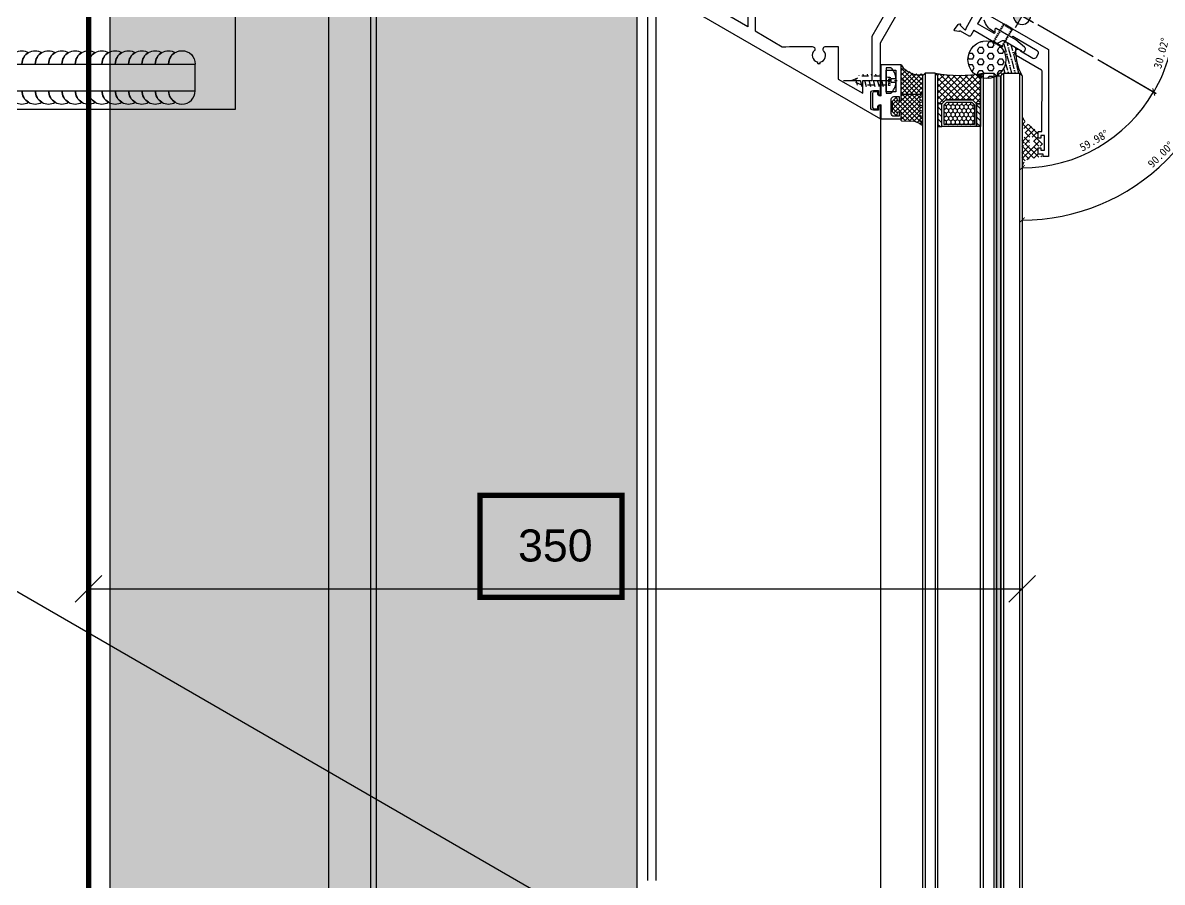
# Model space of a CAD drawing. Header units: millimetres. Extents: x 19684 to 58158, y -7929 to 13062.
# Drawn here: x 54702.6 to 55129.8, y -7134.7 to -6812.7 of the extents above; entities that cross this region are included whole.
import ezdxf

# ---------------------------------------------------------------- set-up
doc = ezdxf.new("R2010")
doc.units = ezdxf.units.MM
for name, pattern in [('ACAD_ISO04W100', [30, 24, -3, 0, -3]), ('CENTER-PISA', [11, 6, -2, 1, -2]), ('DASHED', [0.75, 0.5, -0.25]), ('HIDDEN-PISA', [4.5, 2.5, -2])]:
    doc.linetypes.add(name, pattern=pattern)
for name, color, linetype in [('3', 3, 'Continuous'), ('AXIS', 1, 'ACAD_ISO04W100'), ('CW', 4, 'Continuous'), ('F-Alum', 4, 'Continuous'), ('F-center', 6, 'ACAD_ISO04W100'), ('F-dashed line', 8, 'DASHED'), ('F-Glass', 5, 'Continuous'), ('F-seslants', 8, 'Continuous'), ('F-steel', 3, 'Continuous'), ('F_CONC', 7, 'Continuous'), ('F_MISC', 8, 'Continuous'), ('GLAZING', 8, 'Continuous'), ('Hatch', 8, 'Continuous'), ('INSUL', 173, 'Continuous'), ('PJ', 4, 'Continuous'), ('TC', 4, 'Continuous')]:
    doc.layers.add(name, color=color, linetype=linetype)
doc.styles.add('Arial', font='arial.ttf')
doc.styles.add('F-simhei', font='')
doc.styles.add('ROMANS', font='simplex.shx', dxfattribs={"width": 0.8, "bigfont": 'hztxt.shx'})
doc.styles.get('F-simhei').set_extended_font_data('SimHei')
doc.dimstyles.new('1c', dxfattribs={"dimtxt": 3, "dimasz": 2, "dimexe": 1, "dimexo": 2, "dimgap": 1.5, "dimtad": 1, "dimdec": 0, "dimzin": 12, "dimdsep": 46, "dimtxsty": 'F-simhei', "dimblk": 'ARCHTICK', "dimcen": 1, "dimclrd": 1, "dimclre": 1, "dimclrt": 7, "dimadec": 0, "dimazin": 0, "dimtfac": 1, "dimtdec": 0, "dimtix": 1, "dimtofl": 0, "dimtmove": 0, "dimatfit": 3, "dimfxl": 1, "dimtolj": 1, "dimtzin": 0, "dimarcsym": 1})
doc.dimstyles.new('Arup4', dxfattribs={"dimscale": 5, "dimtxt": 1.2, "dimasz": 1, "dimexe": 1.5, "dimexo": 1.5, "dimgap": 1, "dimtad": 1, "dimdec": 0, "dimdsep": 46, "dimtxsty": 'Arial', "dimblk": 'OBLIQUE', "dimcen": 0, "dimclrd": 1, "dimclre": 1, "dimclrt": 7, "dimadec": 0, "dimazin": 0, "dimtfac": 1, "dimtdec": 0, "dimtix": 1, "dimtofl": 0, "dimtmove": 2, "dimatfit": 3, "dimfxl": 5, "dimtolj": 1, "dimtzin": 0, "dimlwd": -1, "dimlwe": -1, "dimarcsym": 0})
pattern_1 = [(171.78891, (53.29895986780268, 199.0437047751039), (-673.1884858015958, 99.9980360094625), [3.334123433952751, -696.8316966981112]), (146.908661, (56.22176739034573, 197.1389802318034), (-158.3972894762852, 99.99803490723833), [3.48866439488112, -729.1307815316682]), (132.32733, (58.39030174578598, 194.7580750526679), (-178.1969530160181, 199.9960661803808), [3.220442669502371, -673.0725639250909]), (114.796992, (59.71027878823556, 191.900988237717), (-39.59932263935266, 99.99803293445495), [3.147266108530634, -327.3156832870287]), (91.62022409999996, (59.80456293412342, 188.5677207869313), (-19.79966064025727, 599.988200850776), [3.334601424552994, -696.9315947336012]), (82.82482490000001, (50.0933009075764, 111.4263797832001), (138.5976238983835, 1099.978365791337), [77.75020903024833, -16249.79344532666]), (97.17517500000001, (69.70439425242645, 111.4263797832001), (-138.5976269393062, 1099.97836540873), [77.75020903024834, -16249.79344532666]), (88.37977579999999, (59.99313122589912, 188.5677207869313), (19.79965369079009, 599.9882010424104), [3.334601424552994, -696.9315947336012]), (65.203007, (60.08741537178697, 191.900988237717), (39.59932256908431, 99.99803308210875), [3.147266108530634, -327.3156832870287]), (47.67266910000001, (61.40739341421688, 194.7580750526679), (178.1969524610717, 199.9960667480297), [3.220442669502371, -673.072563925091]), (33.09133830000001, (63.57592776965713, 197.1389802318034), (158.3972879681687, 99.99803716097436), [3.48866439488112, -729.1307815316682]), (8.21108952, (66.49873429221985, 199.0437047751039), (673.1884862108841, 99.9980333389594), [3.334123433952752, -696.8316966981112]), (87.16616460000002, (49.99901676168855, 109.5216562398798), (19.79965242265367, 299.9941008719035), [1.907056497442313, -398.5748119653647]), (103.901385, (50.4704374911278, 107.6169316965793), (-79.19864519313501, 299.9941001984828), [1.962195413127103, -410.0989253419127]), (111.603615, (51.22470965825029, 105.7122071532787), (-19.79966116559305, 99.99803348965123), [2.048634713285046, -105.5046652346223]), (122.761347, (52.45040355479235, 103.8074826099782), (-59.398985481521, 99.9980324796988), [2.265016458104941, -473.3884207443062]), (138.290552, (54.05323303490549, 102.3789387025126), (-118.7979666815726, 99.99803557897644), [2.147044778036072, -448.7322556115645]), (152.003514, (55.84463080679433, 101.4265764308623), (-178.1969532361461, 99.99803214900611), [2.028817103001383, -424.022851525775]), (166.477202, (57.82459687045887, 100.9503957950274), (-395.9932265685611, 99.99803673219859), [2.036421953450835, -425.6121802713819]), (167.070755, (59.89884708001127, 100.4742141592121), (-415.7928891850584, 99.99803333526746), [2.128206148500603, -444.7951330356821]), (12.9292444, (59.89884708001127, 100.4742141592121), (415.7928893372623, 99.99803287960626), [2.128206148500603, -444.7951330356821]), (13.52279750000001, (61.97309728956365, 100.9503957950274), (395.9932274412085, 99.99803327650577), [2.036421953450835, -425.6121802713819]), (27.9964853, (63.9530633532282, 101.4265764308623), (197.996611641301, 99.99803716726089), [2.028817103001383, -424.022851525775]), (41.709447, (65.74446212509737, 102.3789387025126), (118.7979657655061, 99.99803649161596), [2.147044778036071, -448.7322556115643]), (57.23865219999999, (67.34729160521051, 103.8074826099782), (197.9966108148992, 299.9941022379504), [2.26501645810494, -473.3884207443062]), (68.396384, (68.57298450177224, 105.7122071532787), (19.79966105141805, 99.99803388043392), [2.048634713285046, -105.5046652346223]), (76.098615, (69.32725766887506, 107.6169316965793), (19.79966139076917, 99.99803303909621), [1.962195413127103, -410.0989253419126]), (92.83383529999998, (69.79867839831431, 109.5216562398798), (-19.7996608878825, 299.9941004615129), [1.907056497442313, -398.5748119653648])]

# ---------------------------------------------------------------- blocks, each defined once
blk = doc.blocks.new('A$C08103915')
at = {"layer": 'Hatch'}
h = blk.add_hatch(dxfattribs=at)
h.set_pattern_fill('M_GASKET-PISA', color=256, style=0, pattern_type=2)
h.set_pattern_definition([(45, (45.74999999999977, 8.999999999998408), (-1.060660171779821, 1.060660171779821), []), (135, (45.74999999999977, 8.999999999998408), (-1.060660171779821, -1.060660171779821), [])])
edge = h.paths.add_edge_path()
edge.add_arc((-1.005758292417113, 2.700000001565058), 1.500000000000064, 269.9999999999914, 310.5724313148193)
edge.add_line((-0.03014508089836454, 1.560623478412708), (1.229683999648614, 2.639376524703948))
edge.add_arc((2.205297211167363, 1.500000001551598), 1.500000000000089, 89.99999999999142, 130.5724313148186, ccw=False)
edge.add_line((2.20529721116759, 3.000000001551598), (2.741785272946117, 3.00000000156524))
edge.add_arc((2.741785272946345, 6.00000000156524), 3.000000000000028, 269.9999999999956, 323.2382780301331)
edge.add_line((5.145179432466875, 4.204534459154274), (7.713046174758574, 7.641857975019775))
edge.add_arc((7.793159313408751, 7.58200912360553), 0.09999999999985255, 115.93827802975, 143.2382780298942, ccw=False)
edge.add_line((7.749419046879666, 7.671935699677306), (9.503507258835953, 8.525123814462859))
edge.add_arc((9.394279516007828, 8.750000003056812), 0.249999999999963, 295.9069544241082, 449.9999999998437)
edge.add_line((9.39427951600851, 9.000000003056812), (6.620583798811595, 9.000000003062269))
edge.add_line((6.620583798811595, 9.000000003062269), (4.773622509620282, 8.04671219667307))
edge.add_arc((3.62699862340969, 10.26825527831079), 2.499999999999945, 214.0621029693552, 297.299999999996, ccw=False)
edge.add_arc((1.307391891253701, 8.70000000312939), 0.2999999999997213, 34.06210296926611, 89.99999999978287)
edge.add_line((1.307391891254838, 9.000000003128662), (-1.589216802361761, 9.000000003135028))
edge.add_arc((-1.589216802362216, 8.750000003135028), 0.2499999999999152, 89.99999999989583, 256.4770942316625)
edge.add_line((-1.64767532243286, 8.506930874220416), (-0.02726917610675628, 8.096945104279257))
edge.add_arc((-0.05179766443939116, 7.999999999915417), 0.0999999999999834, -90.00000000013023, 75.80132993312759, ccw=False)
edge.add_line((-0.05179766443961853, 7.899999999915053), (-0.108955418213327, 7.899999999915053))
edge.add_arc((-0.1089554182137817, 10.39999999991505), 2.499999999999434, 215.2344178976467, 270.00000000001046, ccw=False)
edge.add_arc((-2.2326314786485, 8.900000003135574), 0.1000000000007252, 35.234417898605, 90.00000000078164)
edge.add_line((-2.232631478649864, 9.000000003135938), (-4.881168839528527, 9.000000003142304))
edge.add_arc((-4.881168839528982, 8.750000003142304), 0.2500000000000154, 89.99999999989578, 256.4770942317193)
edge.add_line((-4.939627359599399, 8.506930874227692), (-3.319221213273295, 8.096945104286533))
edge.add_arc((-3.34374970160593, 7.999999999922693), 0.0999999999999834, -90.00000000013023, 75.80132993312759, ccw=False)
edge.add_line((-3.343749701606157, 7.899999999922329), (-3.400907455379411, 7.899999999922329))
edge.add_arc((-3.400907455379865, 10.39999999992233), 2.499999999999949, 214.3262280799825, 270.0000000000104, ccw=False)
edge.add_arc((-5.548092091564513, 8.933849210224253), 0.1000000000000372, 34.32622808016425, 110.1544525972612)
edge.add_arc((-6.443927377176806, 11.37464398673728), 2.499999999999543, 265.3665045616222, 290.154452597025, ccw=False)
edge.add_line((-6.645881460149894, 8.88281442828611), (-8.091786761774756, 9.000000003144123))
edge.add_arc((-8.111982170071997, 8.750817047299279), 0.2499999999999778, 85.36650456163848, 250.7880419743665)
edge.add_line((-8.194248104436383, 8.514740119067937), (-7.412072788158412, 8.239907198840228))
edge.add_arc((-8.075076055456293, 6.352997909141777), 1.999999999999966, 8.473551534714375, 70.64005609634751, ccw=False)
edge.add_line((-6.096908078050546, 6.64770361517094), (-5.244518011203127, 2.024790390883936))
edge.add_arc((-4.749999999999773, 2.098627621301603), 0.5000000000001517, 188.4921821239047, 359.9999999997688)
edge.add_line((-4.249999999999773, 2.098627621299784), (-4.249999999999773, 2.700000001565058))
edge.add_arc((-3.949999999999818, 2.700000001565058), 0.3000000000000682, 90, 180.0000000000217, ccw=False)
edge.add_line((-3.949999999999818, 3.00000000156524), (-1.55130166063168, 3.00000000156524))
edge.add_arc((-1.55130166063168, 2.700000001565058), 0.3000000000000966, 2.7114310796605423e-11, 90, ccw=False)
edge.add_line((-1.251301660631498, 2.700000001565058), (-1.251301660631498, 1.400000001564877))
edge.add_arc((-1.051301660631452, 1.400000001564877), 0.1999999999999602, 180.0000000000408, 270)
edge.add_line((-1.051301660631452, 1.200000001565058), (-1.00575829241734, 1.200000001565058))
edge = h.paths.add_edge_path(flags=16)
edge.add_arc((-1.310476532774146, 5.200000001565058), 0.4999999999999456, 188.3111422397304, 269.9999999999739)
edge.add_line((-1.310476532774373, 4.700000001565058), (1.520024613216037, 4.700000001565058))
edge.add_arc((1.520024613216037, 5.200000001565058), 0.4999999999999762, 270, 323.238278030144)
edge.add_line((1.920590306469421, 4.900755744496564), (2.29411737345049, 5.400755744496564))
edge.add_arc((1.893551680196879, 5.700000001565058), 0.5000000000000022, 323.2382780301569, 450)
edge.add_line((1.893551680196879, 6.200000001565058), (-1.456559369031083, 6.200000001565058))
edge.add_arc((-1.456559369031311, 5.700000001565058), 0.4999999999998603, 89.99999999997395, 188.3111422397347)
edge.add_line((-1.95130821782368, 5.627725686498707), (-1.80522538156697, 5.127725686498707))
blk = doc.blocks.new('A$C57E61DF8')
at = {"layer": 'GLAZING'}
h = blk.add_hatch(dxfattribs=at)
h.set_pattern_fill('ANSI37', color=256, scale=10)
h.set_pattern_definition([(45, (33510.59369597723, 50850.56907076713), (-0.8838834764831844, 0.8838834764831844), []), (135, (33510.59369597723, 50850.56907076713), (-0.8838834764831844, -0.8838834764831843), [])])
h.paths.add_polyline_path([(0, -11.16902688858681), (-0.2901045945036458, -10.95144844270544), (-0.652735337644117, -10.1536608078095), (-0.9428399321477627, -10.0086085105504), (-1.305470675288234, -10.1536608078095), (-1.59557526979188, -10.95144844270544), (-1.958206012932351, -11.16902688858681), (-2.320836756065546, -10.95144844270544), (-2.610941350576468, -10.1536608078095), (-2.973572093709663, -10.0086085105504), (-3.336202836850134, -10.1536608078095), (-3.62630743135378, -10.95144844270544), (-3.988938174494251, -11.16902688858681), (-4.279042768997897, -10.95144844270544), (-5.004304255271563, -10.0086085105504), (-5.511987295663857, -10.66134384819452), (-6.164722633307974, -11.16902688858681), (-6.599879525070719, -11.16902688858681), (-6.889984119574365, -11.02397459133499), (-6.962510268203914, -10.80639614545362), (-6.309774930559797, -10.08113465917995), (-5.65703959291568, -8.703137835262169), (-5.584513444286131, -8.195454794869875), (-5.439461147034308, -3.481255134109233), (-5.149356552523386, -3.191150539598311), (-2.103258310184174, -3.191150539598311), (-2.103258310184174, -1.958206012939627), (-2.175784458813723, -1.740627567058254), (-3.191150539591035, -1.595575269799156), (-3.263676688220585, -1.377996823917783), (-3.191150539591035, -1.160418378036411), (-1.958206012932351, 0), (0, 0), (2.0307321615619, 0), (3.263676688227861, -1.160418378036411), (3.336202836850134, -1.377996823917783), (3.191150539598311, -1.595575269799156), (2.248310607443273, -1.740627567058254), (2.10325831019145, -1.958206012939627), (2.10325831019145, -3.191150539598311), (4.424095066256996, -3.191150539598311), (4.714199660767918, -3.481255134109233), (4.714199660767918, -10.0086085105504), (4.351568917634722, -10.95144844270544), (3.988938174494251, -11.16902688858681), (4.061464323123801, -11.16902688858681), (3.698833579990605, -10.95144844270544), (3.336202836850134, -10.1536608078095), (3.046098242346488, -10.0086085105504), (2.683467499206017, -10.1536608078095), (2.393362904702371, -10.95144844270544), (2.0307321615619, -11.16902688858681), (1.668101418428705, -10.95144844270544), (1.377996823917783, -10.1536608078095), (1.015366080784588, -10.0086085105504), (0.652735337644117, -10.1536608078095), (0.3626307431404712, -10.95144844270544)])
at = {"layer": 'GLAZING', "flags": 128}
blk.add_lwpolyline([(0, -11.16902688858681), (-0.2901045945036458, -10.95144844270544), (-0.652735337644117, -10.1536608078095), (-0.9428399321477627, -10.0086085105504), (-1.305470675288234, -10.1536608078095), (-1.59557526979188, -10.95144844270544), (-1.958206012932351, -11.16902688858681), (-2.320836756065546, -10.95144844270544), (-2.610941350576468, -10.1536608078095), (-2.973572093709663, -10.0086085105504), (-3.336202836850134, -10.1536608078095), (-3.62630743135378, -10.95144844270544), (-3.988938174494251, -11.16902688858681), (-4.279042768997897, -10.95144844270544), (-5.004304255271563, -10.0086085105504), (-5.511987295663857, -10.66134384819452), (-6.164722633307974, -11.16902688858681), (-6.599879525070719, -11.16902688858681), (-6.889984119574365, -11.02397459133499), (-6.962510268203914, -10.80639614545362), (-6.309774930559797, -10.08113465917995), (-5.65703959291568, -8.703137835262169), (-5.584513444286131, -8.195454794869875), (-5.439461147034308, -3.481255134109233), (-5.149356552523386, -3.191150539598311), (-2.103258310184174, -3.191150539598311), (-2.103258310184174, -1.958206012939627), (-2.175784458813723, -1.740627567058254), (-3.191150539591035, -1.595575269799156), (-3.263676688220585, -1.377996823917783), (-3.191150539591035, -1.160418378036411), (-1.958206012932351, 0), (0, 0), (2.0307321615619, 0), (3.263676688227861, -1.160418378036411), (3.336202836850134, -1.377996823917783), (3.191150539598311, -1.595575269799156), (2.248310607443273, -1.740627567058254), (2.10325831019145, -1.958206012939627), (2.10325831019145, -3.191150539598311), (4.424095066256996, -3.191150539598311), (4.714199660767918, -3.481255134109233), (4.714199660767918, -10.0086085105504), (4.351568917634722, -10.95144844270544), (3.988938174494251, -11.16902688858681), (4.061464323123801, -11.16902688858681), (3.698833579990605, -10.95144844270544), (3.336202836850134, -10.1536608078095), (3.046098242346488, -10.0086085105504), (2.683467499206017, -10.1536608078095), (2.393362904702371, -10.95144844270544), (2.0307321615619, -11.16902688858681), (1.668101418428705, -10.95144844270544), (1.377996823917783, -10.1536608078095), (1.015366080784588, -10.0086085105504), (0.652735337644117, -10.1536608078095), (0.3626307431404712, -10.95144844270544)], close=True, dxfattribs=at)
blk = doc.blocks.new('_ArchTick')
at = {"color": 0, "linetype": 'ByBlock', "const_width": 0.15}
blk.add_lwpolyline([(-0.5, -0.5), (0.5, 0.5)], dxfattribs=at)
blk = doc.blocks.new('*D182')
at = {"layer": 'Defpoints', "color": 0, "transparency": 16777216}
for p in [(54777.93194911676, -6637.149778422929), (55103.92338624664, -6825.482420434815), (55077.24378311067, -6832.591977246469), (55096.71888782932, -6863.591920566214), (55077.24378310511, -7750.311911716733)]:
    blk.add_point(p, dxfattribs=at)
at = {"layer": 'Hatch', "color": 1, "lineweight": -2, "transparency": 16777216}
blk.add_line((55105.65515773443, -6826.482904074899), (55127.42702559297, -6839.061005608586), dxfattribs=at)
blk.add_arc((55077.24378311081, -6810.069008994815), 56.95596340048115, 269.999999999653, 329.984000024746, dxfattribs=at)
at = {"layer": 'Hatch', "color": 1, "lineweight": -2, "transparency": 16777216, "xscale": 2, "yscale": 2, "zscale": 2}
for p, rotation in [((55126.56113984909, -6838.560763788548), 59.98400002474605), ((55077.24378311046, -6867.024972395298), 179.9999999996529)]:
    blk.add_blockref('_ArchTick', p, dxfattribs=dict(at, rotation=rotation))
at = {"layer": 'Hatch', "color": 7, "transparency": 16777216, "insert": (55104.21524020523, -6856.800010360905), "char_height": 3, "attachment_point": 5, "rotation": 29.992000012198964, "style": 'F-simhei'}
blk.add_mtext('\\A1;59.98°', dxfattribs=at)
blk = doc.blocks.new('*D183')
at = {"layer": 'Defpoints', "color": 0, "transparency": 16777216}
for p in [(54777.93194911676, -6637.14977842294), (55101.3010356438, -6810.069008980766), (55131.30103555998, -6810.069008970218), (55103.92338624664, -6825.482420434834), (55130.88418809335, -6829.603829562215)]:
    blk.add_point(p, dxfattribs=at)
at = {"layer": 'Hatch', "color": 1, "lineweight": -2, "transparency": 16777216}
for p, q in [((55133.30103555999, -6810.069008969518), (55135.33057896977, -6810.069008968805)), ((55105.65515773443, -6826.482904074919), (55127.54031155231, -6839.126453475016))]:
    blk.add_line(p, q, dxfattribs=at)
blk.add_arc((55077.24378310109, -6810.06900898922), 57.08679586868439, 329.9840000247439, 2.013925026744801e-08, dxfattribs=at)
at = {"layer": 'Hatch', "color": 1, "lineweight": -2, "transparency": 16777216, "xscale": 2, "yscale": 2, "zscale": 2}
for p, rotation in [((55134.33057896977, -6810.069008969154), 90.00000002013924), ((55126.67442580842, -6838.626211654973), 239.9840000247439)]:
    blk.add_blockref('_ArchTick', p, dxfattribs=dict(at, rotation=rotation))
at = {"layer": 'Hatch', "color": 7, "transparency": 16777216, "insert": (55129.46938196233, -6824.070631915101), "char_height": 3, "attachment_point": 5, "rotation": 74.99200002244338, "style": 'F-simhei'}
blk.add_mtext('\\A1;30.02°', dxfattribs=at)
blk = doc.blocks.new('*U81')
at = {"linetype": 'Continuous'}
blk.add_hatch(color=4, dxfattribs=at).paths.add_polyline_path([(0.2230624387959921, 17.52000000138151), (801.6646927531938, 17.52000009516022), (801.6646927531938, 16.00000009515863), (0.2230624387959637, 16.00000000137992)])
at = {"layer": 'TC'}
h = blk.add_hatch(dxfattribs=at)
h.set_pattern_fill('ANSI37', color=256, scale=0.5, style=0)
h.set_pattern_definition([(45, (0, 4.000000008940781), (-1.122532015133644, 1.122532015133644), []), (135, (0, 4.000000008940781), (-1.122532015133644, -1.122532015133644), [])])
edge = h.paths.add_edge_path()
edge.add_line((9.223057821582643, 4.000000003515872), (9.223057821582643, -2.999999998384396))
edge.add_line((9.223057821582643, -2.999999998384396), (10.72305782158264, -4.499999998384396))
edge.add_line((10.72305782158264, -4.499999998384396), (10.72305782158264, -5.999999995153189))
edge.add_line((10.72305782158264, -5.999999995153189), (0.2230624387957505, -5.999999995153189))
edge.add_line((0.2230624387957505, -5.999999995153189), (-0.7769375612042495, -6.999999995153189))
edge.add_arc((-52.51620980734808, 2.000000003114163), 52.51620980734807, 350.1321876643763, 369.8678123356237)
edge.add_line((-0.7769375612042495, 11.00000000138152), (0.2230624387957505, 10.00000000138152))
edge.add_line((0.2230624387957505, 10.00000000138152), (10.72305782158264, 10.00000000138152))
edge.add_line((10.72305782158264, 10.00000000138152), (10.72305782158264, 8.500000004612723))
edge.add_line((10.72305782158264, 8.500000004612723), (9.223057821582643, 7.000000004612723))
edge.add_line((9.223057821582643, 7.000000004612723), (9.223057821582643, 4.000000003515872))
h = blk.add_hatch(dxfattribs=at)
h.set_pattern_fill('ANSI31', color=256, scale=0.5, style=0)
h.set_pattern_definition([(45, (0, 4.000000008940781), (-1.122532015133644, 1.122532015133644), [])])
h.paths.add_polyline_path([(19.22305782158264, 8.500000001381515), (10.72305782158264, 8.500000013268838), (10.72305782158264, 10.00000001650005), (19.22305782158264, 10.00000000461272)])
h = blk.add_hatch(dxfattribs=at)
h.set_pattern_fill('ANSI31', color=256, scale=0.5, style=0)
h.set_pattern_definition([(45, (0, 4.000000006228326), (-1.122532015133644, 1.122532015133644), [])])
h.paths.add_polyline_path([(19.22305782158264, 8.500000010037631), (10.72305782158264, 8.500000021924954), (10.72305782158264, 10.00000002515616), (19.22305782158264, 10.00000001326884)])
h = blk.add_hatch(dxfattribs=at)
h.set_pattern_fill('HONEY', color=256, scale=0.3, style=0)
h.set_pattern_definition([(0, (0, 4.000000008940781), (1.42875, 0.8248889999999999), [0.9524999999999999, -1.905]), (120, (0, 4.000000008940781), (-1.428749829302342, 0.8248892956570172), [0.9524999999999986, -1.904999999999997]), (59.99999999999999, (0, 4.000000008940781), (1.706976584081587e-07, 1.649778295657017), [-1.905, 0.9524999999999999])])
h.paths.add_polyline_path([(10.02305782158533, 6.668629163378903), (11.05442867148713, 7.70000001328048), (18.42305782158701, 7.70000001328048), (18.42305782158701, -3.699999998396038), (11.05442867148713, -3.699999998396038), (10.02305782158533, -2.66862914849446)])
h = blk.add_hatch(dxfattribs=at)
h.set_pattern_fill('ANSI31', color=256, scale=0.5, style=0)
h.set_pattern_definition([(45, (0, -2.712454261200037e-09), (-1.122532015133644, 1.122532015133644), [])])
h.paths.add_polyline_path([(19.22305782158264, -4.499999995153189), (10.72305782158264, -4.500000007040512), (10.72305782158264, -6.000000010271719), (19.22305782158264, -5.999999998384396)])
at = {"color": 4, "linetype": 'Continuous'}
blk.add_lwpolyline([(0.2230624387959921, 17.52000000138151), (801.6646927531938, 17.52000009516022), (801.6646927531938, 16.00000009515863), (0.2230624387959637, 16.00000000137992)], close=True, dxfattribs=at)
at = {"layer": 'F-Glass'}
for points in [[(801.664692753194, 17.52000009515863), (0.2230624387959885, 17.52000000138151), (-0.7769375612040115, 18.52000000138151), (-0.7769375612040115, 24.52000000138151), (0.2230624387959885, 25.52000000138151), (801.664692753194, 25.52000009515863)], [(801.6646927531938, 10.00000010381474), (0.2230624387957505, 10.00000001003763), (-0.7769375612042495, 11.00000001003763), (-0.7769375612042495, 15.00000000138152), (0.2230624387957505, 16.00000000138152), (801.6646927531938, 16.00000009515863)], [(801.6646927531938, -5.999999901372894), (0.2230624387957505, -5.999999995153189), (-0.7769375612042495, -6.999999995153189), (-0.7769375612042495, -10.82826643955912), (0.2230624387957505, -11.82826643955912), (801.6646927531938, -11.82826634577882)]]:
    blk.add_lwpolyline(points, dxfattribs=at)
at = {"layer": 'PJ'}
blk.add_lwpolyline([(9.223057821582643, 4.000000003515872), (9.223057821582643, -2.999999998384396), (10.72305782158264, -4.499999998384396), (10.72305782158264, -5.999999995153189), (0.2230624387957505, -5.999999995153189), (-0.7769375612042495, -6.999999995153189, 0.08632639570597918), (-0.7769375612042495, 11.00000000138152), (0.2230624387957505, 10.00000000138152), (10.72305782158264, 10.00000000138152), (10.72305782158264, 8.500000004612723), (9.223057821582643, 7.000000004612723)], format="xyb", close=True, dxfattribs=at)
for points in [[(19.22305782158264, 8.500000001381515), (10.72305782158264, 8.500000013268838), (10.72305782158264, 10.00000001650005), (19.22305782158264, 10.00000000461272)], [(19.22305782158264, 8.500000010037631), (10.72305782158264, 8.500000021924954), (10.72305782158264, 10.00000002515616), (19.22305782158264, 10.00000001326884)], [(19.22305782158264, -4.499999995153189), (10.72305782158264, -4.500000007040512), (10.72305782158264, -6.000000010271719), (19.22305782158264, -5.999999998384396)]]:
    blk.add_lwpolyline(points, close=True, dxfattribs=at)
at = {"layer": 'PJ', "ltscale": 3}
for points in [[(9.223057821582643, 7.000000013268838), (10.72305782158264, 8.500000013268838), (19.22305782158264, 8.500000013268838), (19.22305782158264, -4.499999998384396), (10.72305782158264, -4.499999998384396), (9.223057821582643, -2.999999998384396)], [(10.02305782158533, 6.668629163378903), (11.05442867148713, 7.70000001328048), (18.42305782158701, 7.70000001328048), (18.42305782158701, -3.699999998396038), (11.05442867148713, -3.699999998396038), (10.02305782158533, -2.66862914849446)]]:
    blk.add_lwpolyline(points, close=True, dxfattribs=at)
at = {"layer": 'TC', "color": 9, "linetype": 'Continuous'}
for p, q in [((-0.7769375612040115, 24.52000000138151), (801.664692753194, 24.52000009515863)), ((-0.7769375612040115, 18.52000000138151), (801.664692753194, 18.52000009515863)), ((-0.7769375612042495, 15.00000000138152), (801.6646927531938, 15.00000009515863)), ((-0.7769375612042495, 11.00000001003763), (801.6646927531938, 11.00000010381474)), ((-0.7769375612042495, -6.999999995153189), (801.6646927531938, -6.999999901372894)), ((-0.7769375612042495, -10.82826643955912), (801.6646927531938, -10.82826634577882))]:
    blk.add_line(p, q, dxfattribs=at)
blk = doc.blocks.new('#10x13_Pan-flat-3')
at = {"color": 8, "linetype": 'HIDDEN-PISA'}
for p, q in [((-2.400000006142363, 9.013843874672602), (1.996997242757061, 10.19201573984174)), ((-2.40000000505097, 7.413843874674058), (2.39999999407155, 8.700000001605076)), ((-1.711377303647168, 10.79835977248877), (1.327780362582416, 11.6126996170351)), ((-2.400000003959576, 5.813843874675513), (2.399999995162943, 7.100000001606531)), ((-2.400000002875458, 4.213843874676968), (2.399999996247061, 5.500000001607987)), ((-2.400000001784065, 2.613843874678423), (2.399999997338455, 3.900000001609442)), ((-2.400000000699947, 1.013843874672602), (2.399999998429848, 2.300000001610897))]:
    blk.add_line(p, q, dxfattribs=at)
for points in [[(-1.790000000022701, -1.251464709639549e-09), (-1.790000006294576, 9.199999998738349), (-8.869392331689596e-09, 12.99999999994179), (1.78999999370717, 9.200000001175795), (1.789999999979045, 1.178705133497715e-09)], [(-0.7499999975334504, -3.659838021652831), (-0.7499999987630872, -1.850000000558794), (0.7500000012369128, -1.849999999540159), (0.7500000024665496, -3.659838020634197)]]:
    blk.add_lwpolyline(points, dxfattribs=at)
at = {"color": 32, "flags": 128}
blk.add_lwpolyline([(-4.750000000021828, -3.281456883996725e-09), (-4.749999999090505, -1.390168597587035, 0.02044951340221976), (-4.746657334493648, -1.471864103412372, 0.04398758774826101), (-4.716998160060029, -1.644951949376264, 0.0521855455310235), (-4.643293307010026, -1.839642807550263, 0.08249689016993748), (-4.4499858410054, -2.104325317188341, 0.02582980303273893), (-4.372616108048533, -2.172696028275823, 0.07268352806201751), (-2.617075641232077, -3.194163244705123, 0.09869610361643641), (0.08183213378651999, -3.69952322718018, 0.08249638678170287), (2.347977953162626, -3.295875031042669, 0.05218730035141757), (3.66753867942316, -2.666293208916613, 0.03066688341591993), (4.372616110929812, -2.172696022316813, 0.01330350973470385), (4.413354222931957, -2.138474128398229, 0.03657129110302831), (4.515303253050661, -2.033838485651358, 0.03475147926750673), (4.597077649370476, -1.921637741856102, 0.02182096229391937), (4.640176463399257, -1.845784510762314, 0.02280395151312757), (4.677971628436353, -1.76281944513903, 0.02280645284837659), (4.708056659233989, -1.676747445577348, 0.02181846118107081), (4.729386651873938, -1.592163116256415, 0.03475398225205351), (4.74792484894715, -1.454558013821952, 0.01610989314854271), (4.750000000909495, -1.390168591096881), (4.749999999978172, 3.194145392626524e-09)], format="xyb", close=True, dxfattribs=at)
at = {"layer": 'AXIS', "color": 8, "linetype": 'CENTER-PISA'}
blk.add_line((-1.088483259081841e-08, 15.98909419596748), (4.547473508864641e-09, -6.700000000018917), dxfattribs=at)
at = {"layer": 'Defpoints', "color": 8, "style": 'ROMANS', "oblique": 359.9999999998611, "width": 0.8000000000003463}
blk.add_text('#10x13', height=0.7499999999996133, rotation=180.00000003877, dxfattribs=at).set_placement((1.457142857638246, -0.7499999990250217))
blk = doc.blocks.new('*U65')
at = {"layer": 'INSUL', "lineweight": 0}
h = blk.add_hatch(dxfattribs=at)
h.set_pattern_fill('岩棉', color=256, scale=99.9980335233771, style=0, pattern_type=2)
h.set_pattern_definition(pattern_1)
h.paths.add_polyline_path([(0, 0), (1267.193226614887, 0), (1267.193226614887, 99.9980335233771), (0, 99.9980335233771)])
at = {"layer": 'INSUL'}
blk.add_lwpolyline([(0, 0), (1267.193226614887, 0), (1267.193226614887, 99.9980335233771), (0, 99.9980335233771)], close=True, dxfattribs=at)
blk = doc.blocks.new('*U71')
at = {"layer": 'INSUL', "lineweight": 0}
h = blk.add_hatch(dxfattribs=at)
h.set_pattern_fill('岩棉', color=256, scale=99.9980335233771, style=0, pattern_type=2)
h.set_pattern_definition(pattern_1)
h.paths.add_polyline_path([(0, 0), (1131.104494550878, 0), (1131.104494550878, 99.9980335233771), (0, 99.9980335233771)])
at = {"layer": 'INSUL'}
blk.add_lwpolyline([(0, 0), (1131.104494550878, 0), (1131.104494550878, 99.9980335233771), (0, 99.9980335233771)], close=True, dxfattribs=at)
blk = doc.blocks.new('A$C714F5CF6')
at = {"ltscale": 0.5}
h = blk.add_hatch(color=7, dxfattribs=at)
edge = h.paths.add_edge_path()
edge.add_line((0, 3.21222950972151), (0, 0))
edge.add_line((0, 0), (3.212229509372264, 0))
edge.add_ellipse((0, 0), major_axis=(-2.271389268935526, 2.271389268935526), ratio=0.9999999999934978, start_angle=225.0000000001863, end_angle=314.9999999998137)
edge = h.paths.add_edge_path()
edge.add_line((0, 0), (-3.212229509372264, 0))
edge.add_ellipse((0, 0), major_axis=(-2.271389268935526, 2.271389268935526), ratio=0.9999999999934978, start_angle=45.00000000018628, end_angle=134.9999999998137)
edge.add_line((0, -3.21222950972151), (0, 0))
at = {"color": 7, "ltscale": 0.5}
for p, q in [((0, 5.012234860099852), (0, -5.012234860099852)), ((5.012234859634191, 0), (-5.012234859634191, 0))]:
    blk.add_line(p, q, dxfattribs=at)
blk.add_circle((0, 0), 3.212229509400538, dxfattribs=at)
blk = doc.blocks.new('*D184')
at = {"layer": 'Defpoints', "color": 0, "transparency": 16777216}
for p in [(55131.30103556, -6810.069008977684), (55805.0840178683, -6810.069008732986), (55077.2437831104, -6832.59197724811), (55115.50808938508, -6876.344731562902), (55077.2437831104, -7634.033607562509)]:
    blk.add_point(p, dxfattribs=at)
at = {"layer": 'Hatch', "color": 1, "lineweight": -2, "transparency": 16777216}
blk.add_arc((55077.2437831104, -6810.069008997318), 76.5286125333051, 269.9999999999996, 2.080815519889256e-08, dxfattribs=at)
at = {"layer": 'Hatch', "color": 1, "lineweight": -2, "transparency": 16777216, "xscale": 2, "yscale": 2, "zscale": 2}
for p, rotation in [((55153.7723956437, -6810.069008969524), 90.00000002080814), ((55077.2437831104, -6886.597621530618), 179.9999999999996)]:
    blk.add_blockref('_ArchTick', p, dxfattribs=dict(at, rotation=rotation))
at = {"layer": 'Hatch', "color": 7, "transparency": 16777216, "insert": (55129.22444612336, -6862.049671991401), "char_height": 3, "attachment_point": 5, "rotation": 45.00000001040395, "style": 'F-simhei'}
blk.add_mtext('\\A1;90.00°', dxfattribs=at)
blk = doc.blocks.new('_OBLIQUE')
at = {"color": 0, "linetype": 'ByBlock'}
blk.add_line((-0.5, -0.5), (0.5, 0.5), dxfattribs=at)
blk = doc.blocks.new('*D180')
at = {"color": 1, "linetype": 'Continuous', "transparency": 16777216}
for p, q in [((54727.24378311046, -7022.886580383161), (54727.24378311046, -7039.735012953013)), ((55077.24378311039, -7022.886580383161), (55077.24378311039, -7039.735012953013)), ((54727.24378311046, -7024.735012953013), (55077.24378311039, -7024.735012953013))]:
    blk.add_line(p, q, dxfattribs=at)
at = {"layer": 'Defpoints', "color": 0, "transparency": 16777216}
for p in [(54727.24378311046, -7007.886580383161), (55077.24378311039, -7007.886580383161), (55077.24378311039, -7024.735012953013)]:
    blk.add_point(p, dxfattribs=at)
at = {"color": 1, "transparency": 16777216, "xscale": 10, "yscale": 10, "zscale": 10, "rotation": 180}
blk.add_blockref('_OBLIQUE', (54727.24378311046, -7024.735012953013), dxfattribs=at)
at = {"color": 1, "transparency": 16777216, "xscale": 10, "yscale": 10, "zscale": 10}
blk.add_blockref('_OBLIQUE', (55077.24378311039, -7024.735012953013), dxfattribs=at)
at = {"color": 7, "transparency": 16777216, "insert": (54902.24378311043, -7008.604044330912), "char_height": 12, "attachment_point": 5, "style": 'Arial'}
blk.add_mtext('\\A1;350', dxfattribs=at)
blk = doc.blocks.new('*D181')
at = {"color": 1, "linetype": 'Continuous', "transparency": 16777216}
for p, q in [((54412.2437851758, -6685.069009171937), (54387.92000476847, -6685.069009171937)), ((54402.92000476847, -6810.069008994593), (54402.92000476847, -6685.069009171937)), ((55062.24378311042, -6810.069008994593), (54387.92000476847, -6810.069008994593))]:
    blk.add_line(p, q, dxfattribs=at)
at = {"layer": 'Defpoints', "color": 0, "transparency": 16777216}
for p in [(54402.92000476847, -6685.069009171937), (54427.2437851758, -6685.069009171937), (55077.24378311042, -6810.069008994593)]:
    blk.add_point(p, dxfattribs=at)
at = {"color": 1, "transparency": 16777216, "xscale": 10, "yscale": 10, "zscale": 10}
for p, rotation in [((54402.92000476847, -6685.069009171937), 90), ((54402.92000476847, -6810.069008994593), 270)]:
    blk.add_blockref('_OBLIQUE', p, dxfattribs=dict(at, rotation=rotation))
at = {"color": 7, "transparency": 16777216, "insert": (54386.7931289158, -6747.569009083279), "char_height": 12, "attachment_point": 5, "rotation": 90, "style": 'Arial'}
blk.add_mtext('\\A1;125', dxfattribs=at)
blk = doc.blocks.new('A$C66E13F4D')
at = {"layer": '3', "color": 8, "linetype": 'Continuous', "elevation": -3.218665893416762e-09}
for points in [[(-37.65833352780464, -146.5239702431973, -0.5773502691896255), (-33.44079558669182, -138.9600840915591, 0.2679491924311226), (-33.36605870436324, -143.9595255001805, -0.5773502691896255), (-29.14852076325769, -136.3956393485169, 0.2679491924311226), (-29.07378388091456, -141.3950807571491, -0.5773502691896255), (-24.85624593978719, -133.8311946055219, 0.2679491924311226), (-24.78150905748043, -138.8306360141432, -0.5773502691896255), (-20.56397111634578, -131.2667498625051, 0.2679491924311226), (-20.48923423400993, -136.2661912711301, -0.5773502691896255), (-16.27169629290438, -128.7023051194665, 0.2679491924311226), (-16.1969594105758, -133.7017465280842, -0.5773502691896255), (-11.97942146946298, -126.137860376446, 0.2679491924311226), (-11.90468458714167, -131.1373017850747, -0.5773502691896255), (-7.687146646021574, -123.5734156334402, 0.2679491924311226), (-7.612409763685719, -128.5728570420724, -0.5773502691896255), (-3.394871822572895, -121.0089708903943, 0.2679491924311226), (-3.320134940251592, -126.0084122990302, -0.5773502691896255), (0.8974030008757836, -118.4445261473775, 0.2679491924311226), (0.9721398832116392, -123.4439675560025, -0.5773502691896255), (5.189677824324463, -115.880081404368, 0.2679491924311226), (5.264414706653042, -120.8795228129893, -0.5773502691896255), (9.48195264775859, -113.3156366613221, 0.2679491924311226), (9.556689530094445, -118.315078069947, -0.5773502691896255), (13.77422747122182, -110.7511919183198, 0.2679491924311226), (13.8489643535504, -115.7506333269412, -0.9999999999999999), (22.43351400043321, -110.6217438408821, -0.9999999999999999)], [(-32.52944404178561, -155.1085198900946, 0.5773502691896255), (-23.87015751252329, -154.9790718127297, -0.2679491924311226), (-28.2371692183151, -152.5440751470778, 0.5773502691896255), (-19.57788268908917, -152.4146270696911, -0.2679491924311226), (-23.94489439488825, -149.9796304040465, 0.5773502691896255), (-15.28560786564776, -149.850182326667, -0.2679491924311226), (-19.65261957140319, -147.415185661026, 0.5773502691896255), (-10.99333304220636, -147.2857375836575, -0.2679491924311226), (-15.36034474797634, -144.8507409180202, 0.5773502691896255), (-6.701058218750404, -144.7212928406043, -0.2679491924311226), (-11.06806992454221, -142.286296174967, 0.5773502691896255), (-2.408783395294449, -142.1568480976166, -0.2679491924311226), (-6.775795101100812, -139.7218514319502, 0.5773502691896255), (1.883491428146954, -139.5924033545925, -0.2679491924311226), (-2.483520277652133, -137.1574066889516, 0.5773502691896255), (6.175766251581081, -137.0279586115539, -0.2679491924311226), (1.808754545781994, -134.5929619459093, 0.5773502691896255), (10.46804107504431, -134.463513868548, -0.2679491924311226), (6.101029369230673, -132.0285172028998, 0.5773502691896255), (14.76031589848571, -131.8990691255276, -0.2679491924311226), (10.3933041926939, -129.4640724598976, 0.5773502691896255), (19.05259072193439, -129.3346243824817, -0.2679491924311226), (14.68557901612803, -126.899627716859, 0.5773502691896255), (23.34486554536852, -126.7701796394686, -0.2679491924311226), (18.97785383959126, -124.3351829738313, 0.9999999999999999), (27.56240348646679, -119.2062934877722, 0.9999999999999999)]]:
    blk.add_lwpolyline(points, format="xyb", dxfattribs=at)
at = {"layer": 'F-steel'}
for p, q in [((-87.4487214797773, -176.2715292622561, -7.160134014668204e-08), (22.43351400043321, -110.6217438408821, -3.218665893434762e-09)), ((27.56240348646679, -119.2062934877722, -3.218665893407657e-09), (22.43351400043321, -110.6217438408821, -3.218665893245026e-09)), ((-82.31983199374372, -184.856078909168, -7.160134014668204e-08), (27.56240348646679, -119.2062934877722, -3.218665893461867e-09))]:
    blk.add_line(p, q, dxfattribs=at)
at = {"layer": 'F-steel', "elevation": -3.218665893416762e-09}
blk.add_lwpolyline([(-243.2691669458291, 61.13821778543934), (-110.1854648768058, 140.6498487136378), (44.05263067563646, -117.5082949377793), (-89.03106846490846, -197.0199307675175)], close=True, dxfattribs=at)

msp = doc.modelspace()

# ---------------------------------------------------------------- hatches: boundary and pattern name
at = {"layer": 'F-seslants'}
h = msp.add_hatch(dxfattribs=at)
h.set_pattern_fill('ANSI36', color=256, scale=10, angle=59.98400002474821)
h.set_pattern_definition([(104.9840000247482, (17386.40658684162, 74625.2515252327), (-1.773074170029381, 1.789934143362438), [3.125, -0.625, 0, -0.625])])
h.paths.add_polyline_path([(55067.70661044974, -6832.574804589425), (55067.7237831107, -6832.591977250371), (55069.24378311069, -6832.591977249288), (55070.24378311035, -6831.591977248928), (55076.24378311035, -6831.59197724682), (55077.24378311069, -6832.591977246469, -0.108700271728402), (55074.89728449548, -6824.830563569735, -0.38366498551135), (55074.61997109531, -6823.521877196114), (55074.84287055727, -6823.13605286334, -0.0157503687940426), (55074.8955475589, -6821.948753792879), (55071.0547560858, -6819.729841505133), (55069.96568334108, -6821.614954916152), (55069.51030748645, -6821.736836224101), (55069.13999706316, -6821.52289949927, -0.485481439502047)])
h = msp.add_hatch(dxfattribs=at)
h.set_pattern_fill('ANSI37', color=256, scale=9.999999999999995, angle=90.00000002017704)
h.set_pattern_definition([(135.000000020177, (4151.583669810003, 26645.19062776921), (-0.8838834761719198, -0.8838834767944497), []), (225.0000000201769, (4151.583669810003, 26645.19062776921), (0.8838834767944489, -0.8838834761719199), [])])
edge = h.paths.add_edge_path()
edge.add_ellipse((55038.70450649274, -6823.740783709406), major_axis=(0.4232831594870979, 8.13579699735775), ratio=0.9999999999998387, start_angle=125.97270517974829, end_angle=191.3846610702238, ccw=False)
edge.add_line((55031.87159465125, -6828.177187341013), (55031.87159465482, -6839.3697978767))
edge.add_line((55031.87159465483, -6839.3697978767), (55039.89551666769, -6839.369797873849))
edge.add_line((55039.89551666769, -6839.369797873836), (55039.89551666539, -6831.800055151857))
at = {"layer": 'Hatch'}
h = msp.add_hatch(dxfattribs=at)
h.set_pattern_fill('HEX', color=256, scale=10, angle=59.98400002474821)
h.set_pattern_definition([(59.98400002474821, (17386.40658684162, 74625.2515252327), (-1.874697627469522, 1.083055310480561), [1.249999999999999, -2.499999999999997]), (179.9840000247482, (17386.40658684162, 74625.2515252327), (-0.0006045988450481543, -2.165063425043303), [1.249999999999997, -2.499999999999994]), (119.9840000247482, (17387.03188911668, 74626.33388241257), (-1.87530222631457, -1.082008114562741), [1.25, -2.5])])
edge = h.paths.add_edge_path()
edge.add_arc((55064.07346858903, -6826.484696321991), 7.091483518212044, 0, 360)

# ---------------------------------------------------------------- linework, layer by layer
at = {"color": 8, "linetype": 'DASHED'}
for p, q in [((55070.44500874613, -6813.455485759334, -6.574623674084103e-07), (55066.62402167346, -6820.069363490621, -6.574623674084103e-07)), ((55070.15638016484, -6813.288738485989, -6.574623674084103e-07), (55073.61992314042, -6815.289705766159, -6.574623674084103e-07)), ((55073.33129455912, -6815.122958492814, -6.574623674084103e-07), (55069.51030748645, -6821.736836224101, -6.574623674084103e-07)), ((55066.50214036551, -6819.613987635982, -6.574623674084103e-07), (55069.96568334108, -6821.614954916152, -6.574623674084103e-07))]:
    msp.add_line(p, q, dxfattribs=at)
at = {"elevation": -6.567840209144607e-07}
msp.add_lwpolyline([(53989.8443467851, -6615.29130894856), (55096.77944617529, -4699.25933485781), (56587.83469716238, -5560.675748971106), (55480.89959777219, -7476.707723061856)], close=True, dxfattribs=at)
at = {"color": 8, "linetype": 'DASHED', "elevation": -6.574803716489902e-07}
msp.add_lwpolyline([(55073.61992314042, -6815.289705766159), (55073.49804183247, -6814.834329911513), (55070.61175601948, -6813.166857178034), (55070.15638016484, -6813.288738485989), (55066.50214036551, -6819.613987635982), (55066.62402167346, -6820.069363490621), (55069.51030748645, -6821.736836224101), (55069.96568334108, -6821.614954916152)], close=True, dxfattribs=at)
at = {"color": 2, "const_width": 2, "elevation": -6.576484670620132e-07}
msp.add_lwpolyline([(54927.21677340684, -7027.937316243828), (54874.06322333551, -7027.937316243828), (54874.06322333551, -6989.748071174832), (54927.21677340684, -6989.748071174832)], close=True, dxfattribs=at)
at = {"layer": 'CW', "elevation": -6.574803716489902e-07}
msp.add_lwpolyline([(55059.2301560847, -6815.497051932605), (55067.33642675585, -6820.180228232574, 0.2535998008637027), (55068.28917795069, -6820.206102134392), (55069.95872616915, -6819.358916209176, -0.2535998008634184), (55070.43510176658, -6819.371853160092), (55076.79701194516, -6823.047272866592, 0.6457513110634008), (55078.24804930072, -6823.192637966523), (55078.44125321205, -6822.858214682062, 0.3812640285024388), (55078.22480459054, -6821.815233206888), (55074.88916716076, -6819.057850738242), (55067.54612289632, -6814.815607632332, 0.5773502691902374), (55067.09605036199, -6815.075289579845), (55067.095695664, -6816.345460122548, -0.5773502691789958), (55066.64562312968, -6816.605142070036), (55060.60584473198, -6813.115825213868)], format="xyb", dxfattribs=at)
at = {"layer": 'F-Alum'}
for p, q in [((54817.24378307274, -6729.154322820455, -6.574623674084103e-07), (54817.24378350916, -7739.439265624282, -6.574623674084103e-07)), ((55024.17986879569, -6848.48929716598, 0.1121445368718813), (55024.17986911198, -7746.780112342072, 0.1121445368718813))]:
    msp.add_line(p, q, dxfattribs=at)
at = {"layer": 'F-Alum', "extrusion": (-1.217789940933239e-16, -8.863576701891989e-14, -1)}
for p, q in [((54936.89675974258, -7133.992407461244, -6.579531777679937e-07), (54936.89424757556, -6809.25507918248, -6.579768072792756e-07)), ((54939.89424757588, -6809.255055975455, -6.57430963089308e-07), (54939.89675974213, -7133.992384218334, -6.579531781353909e-07))]:
    msp.add_line(p, q, dxfattribs=at)
at = {"layer": 'F-Alum', "elevation": -6.574803716489902e-07}
for points in [[(54817.24378307274, -6729.154322820448), (55024.17986109632, -6848.705985418967), (55024.17986109426, -6844.083558800447, 0.3603184586566609), (55023.80077403315, -6843.835284151877, 0.3483424863932431), (55023.44196228751, -6844.083558800736), (55023.44196228802, -6845.421457607498), (55021.49036706102, -6845.421457608184, -0.4142135623732078), (55020.49036706067, -6844.421457608541), (55020.49036705875, -6839.042469541126, -0.4142135623767644), (55021.49036705843, -6838.042469540767), (55023.4419622854, -6838.042469540107), (55023.44196228587, -6839.38036834681, 0.3614188195622616), (55023.81026335148, -6839.625600743979, 0.362149945380109), (55024.17986109262, -6839.380368346515), (55024.17986108401, -6820.193978829333, -0.1317235214152546), (55024.17986108401, -6820.193978829333), (55033.34021924392, -6804.33800033683, -0.4142135623730951)], [(55059.2301560847, -6815.497051932605), (55058.08521989887, -6817.478861292119, -0.4142135623049005), (55057.40215611701, -6817.661683254104), (55054.19837896751, -6815.810788580404, 0.3595081371707617), (55053.82161975227, -6815.874051758989, -0.2637249999956934), (55053.54275634755, -6815.972977008053), (55052.06426108116, -6815.711852645427, -0.08748900000110169), (55051.96636553346, -6815.676190611295, -0.414214000000818), (55051.85667235631, -6815.266352342116, -0.0218199999991916), (55051.87074052426, -6815.244283363398), (55053.23328229375, -6813.299528137644, -0.1763269999970842), (55053.40141507211, -6813.181870289982), (55053.8983481219, -6813.048866129154, -0.198911999996341), (55054.05010641157, -6813.068888566475, -0.06554299999994298), (55054.09151885004, -6813.100683908742, -0.2679489999965194), (55054.14322877568, -6813.293883494831), (55054.09788204827, -6813.462930706411, 0.2679490000007903), (55054.14959192387, -6813.656130379069), (55055.60007040766, -6815.107419195774, 0.06554300000034483), (55055.66218914042, -6815.155112079305), (55055.80116752564, -6815.235403042469, 0.4142139999965558), (55056.21100579482, -6815.125709865311, 0.2134220000012545), (55056.23627469303, -6814.882067742955, -0.2134219999990182), (55056.26154359126, -6814.638425620592), (55059.43947302231, -6809.137638442802, 0.4142140000029491)], [(55084.02054747764, -6820.913420058037), (55087.19411860468, -6822.746864028911), (55087.19411861873, -6862.74686402891), (55085.19409142726, -6862.742829107199), (55085.19567410741, -6861.942830673359), (55083.44063901986, -6861.939269642944, -0.4142135623806517), (55083.2410350813, -6861.738874364224), (55083.24509069923, -6859.688878376024, -0.4142135623665316), (55083.44548597795, -6859.489274437448), (55084.24548441241, -6859.490857117647), (55084.24360497965, -6860.44085525851), (55085.69864065587, -6860.44382278395), (55085.70952158225, -6854.943833547062), (55084.2544859061, -6854.940866021692), (55084.25260647337, -6855.890864162577), (55083.45260803886, -6855.889281482419, -0.4142135623932316), (55083.25300410029, -6855.688886203725), (55083.25705971842, -6853.638890215419, -0.4142135623609854), (55083.45745499711, -6853.439286276855), (55084.71249106307, -6853.441858132215), (55084.76406469825, -6830.826959837952, 0.2684855002917078), (55084.51418690846, -6830.392876711021), (55074.98561501916, -6824.888004760052, -0.4142135623730284), (55074.61997109531, -6823.521877196114), (55074.87009200532, -6823.088934324167, -0.618033988750209), (55076.65570265159, -6823.19661264112), (55081.33148587216, -6825.897918586932, 0.4142135623723339), (55082.6976134361, -6825.532274663079), (55083.29790362014, -6824.493211770414, 0.4142135623746174), (55082.9322596963, -6823.12708420647), (55073.84045918187, -6817.874544978438), (55073.1573953999, -6818.057366940365), (55067.54612262323, -6814.815607474583, 0.5773502691897603), (55067.09605008893, -6815.075289422053), (55067.09585661729, -6815.76810971807, -0.5773502691899626), (55066.645784083, -6816.027791665566), (55066.3458324626, -6815.854502815891, -0.2206564983027841), (55063.08754393968, -6811.662342122025)], [(55024.35139328771, -6848.70598986712), (55031.91743125264, -6848.705989867161), (55031.91763262189, -6846.376322204603, 0.3603179627807953), (55031.53854574465, -6846.128048151909, 0.3483424863932431), (55031.17973399902, -6846.376322800781), (55031.17973399951, -6847.714221607547), (55029.22813877254, -6847.714221608236, -0.4142135623732078), (55028.22813877216, -6846.714221608577), (55028.22813877027, -6841.335233541159, -0.4142135623767644), (55029.22813876995, -6840.335233540806), (55031.17973399691, -6840.335233540149), (55031.17973399739, -6841.673132346848, 0.3614188195622616), (55031.548035063, -6841.918364744027, 0.3621494252647427), (55031.91763262192, -6841.673132956968), (55031.917632622, -6828.464001557149), (55024.35239601281, -6828.464001557119), (55024.35154475017, -6840.070993021596, -0.4819530223735654), (55023.18225509507, -6839.450806841751), (55023.18225509475, -6838.556216286226), (55021.73065986777, -6838.556216286713, 0.4142135623756724), (55021.23065986793, -6839.056216286886), (55021.23065986985, -6844.435204354304, 0.4142135623694411), (55021.73065987002, -6844.935204354129), (55023.182255097, -6844.935204353622), (55023.18225509665, -6844.03940262085, -0.4780961258242), (55024.35142588658, -6843.416218292818), (55024.35139328771, -6848.70598986712)]]:
    msp.add_lwpolyline(points, format="xyb", dxfattribs=at)
msp.add_lwpolyline([(54977.13298012846, -6770.467641729383), (54977.13298014502, -6815.751502041006), (54977.13298014502, -6815.751502041006), (54977.13298014502, -6815.751502041006), (54987.31724408662, -6821.635182152209, -0.001343357152830986), (54998.5091435072, -6821.610363695429, -0.5385290685890692), (54999.54436236597, -6822.884855291236, -0.1914545974145042), (54999.39700195208, -6823.115516454967, 0.5753674053899545), (55000.36373085581, -6827.328697504754, -0.750916684608722), (55000.60793187545, -6827.64140461042, 0.9828373752659911), (55001.07585315386, -6827.891148067256, 0.06139491508169652), (55001.60819808577, -6827.884585327907), (55001.60765793826, -6827.39005808782, 0.5795967532811561), (55002.96327499105, -6823.268763816732, -0.06635213383699295), (55002.70424549488, -6822.997319132054, -0.5866754733801788), (55003.71305326656, -6821.610363693586, -9.391089595755726e-07), (55008.35651257029, -6821.610363691967), (55008.35651257442, -6833.790044424642), (55017.5282340726, -6839.088755816441), (55017.52823407081, -6834.266756806504), (55021.02825967633, -6834.266755477998), (55021.02825966915, -6817.653061190105), (55030.48229355962, -6801.288749291194)], format="xyb", close=True, dxfattribs=at)
for points in [[(54974.45351274517, -6790.031814685812), (54974.45351275407, -6814.203512997597), (54957.83577819131, -6804.603071090252)], [(55063.08763809883, -6808.820003853971), (55060.60584473198, -6813.115825213868)], [(55065.18461855136, -6810.031476853548), (55087.19411860468, -6822.746864028911)], [(55026.55499657657, -6838.605545299761), (55026.35232494937, -6838.605545299771), (55026.35232494942, -6830.464001557131), (55029.917632622, -6830.464001557142), (55029.91763262195, -6838.605601610796), (55026.55499657657, -6838.605545299761), (55026.55499657657, -6838.605545299761)]]:
    msp.add_lwpolyline(points, dxfattribs=at)
at = {"layer": 'F-center'}
msp.add_line((55103.92338624665, -6825.482420434835, -6.574623674084103e-07), (54777.93194911677, -6637.149778422941, -6.574623674084103e-07), dxfattribs=at)
at = {"layer": 'F-dashed line'}
for p, q in [((54727.24378297801, -6510.069009133533, -6.574623674084103e-07), (54727.24378353907, -7808.897624687786, -6.574623674084103e-07)), ((54727.24378298079, -6516.331093354679, -6.574623674084103e-07), (54727.24378350738, -7735.321163244954, -6.574623674084103e-07))]:
    msp.add_line(p, q, dxfattribs=at)
at = {"layer": 'F-seslants'}
msp.add_arc((55093.71010967149, -6823.378319212341, -6.574803716489902e-07), 18.8687944706762, 175.6549090385209, 209.2289960297992, dxfattribs=at)
msp.add_ellipse((55038.75234093546, -6824.030366064069, -6.574623674084103e-07), major_axis=(0.4232831594870993, 8.135796997357733), ratio=0.9999999999998387, start_param=2.198233407857089, end_param=3.463782735719024, dxfattribs=at)
at = {"layer": 'F_CONC', "const_width": 2, "elevation": -6.574803716489902e-07}
msp.add_lwpolyline([(54727.24378353907, -7808.897624687786), (54727.24378304029, -6510.069009133531), (55477.60651360292, -6510.069008845368), (55477.60651310414, -5211.240393291113), (56227.96924366677, -5211.24039300295), (56227.96924310848, -3918.673861669844), (55084.7813994771, -3258.228333399224), (52939.91801097649, -6970.846024073046), (54727.24378353907, -7808.897624687786)], dxfattribs=at)
at = {"layer": 'Hatch'}
msp.add_circle((55064.07346858903, -6826.484696321991, -6.574623674084103e-07), 7.091483518212044, dxfattribs=at)

# ---------------------------------------------------------------- block references
for name, p, rotation in [('A$C66E13F4D', (54804.72229089125, -6721.673283949346, -6.574623674084103e-07), 329.1435465195079), ('*U81', (55051.72378310905, -6832.368914806331, -6.574803716489902e-07), 269.9999999932959)]:
    msp.add_blockref(name, p, dxfattribs=dict(rotation=rotation))
at = {"layer": 'F_MISC', "ltscale": 18000, "extrusion": (4.369444786368913e-07, 3.424519057799353e-12, 0.9999999999999046), "rotation": 90.00044323998478}
for name, p in [('*U65', (54835.27197205208, -7928.898398314312, 0.02400297829633559)), ('*U71', (54932.92210717834, -7928.897639399129, 0.02400195220899616))]:
    msp.add_blockref(name, p, dxfattribs=at)
at = {"layer": 'F_MISC', "xscale": -1, "rotation": 59.98400002474821}
msp.add_blockref('A$C714F5CF6', (55077.24376773305, -6810.069000105131, -6.574623674084103e-07), dxfattribs=at)
at = {"layer": 'F_MISC'}
for name, p, rotation in [('#10x13_Pan-flat-3', (55026.35232494934, -6834.320339274258, -6.574623674084103e-07), 89.99999996034246), ('A$C57E61DF8', (55028.72648978079, -6844.083997535982, -6.574803716489902e-07), 89.99999999964689)]:
    msp.add_blockref(name, p, dxfattribs=dict(at, rotation=rotation))
at = {"layer": 'F_MISC', "extrusion": (1.754241528775851e-06, 6.15737683754068e-16, 0.9999999999984615), "rotation": 89.99999999964693}
msp.add_blockref('A$C08103915', (55086.24378303734, -6857.677942595956, 0.09661813086826868), dxfattribs=at)

# ---------------------------------------------------------------- dimensions: what is measured, and where the dimension line sits
dim = msp.add_linear_dim(base=(54402.92000476847, -6685.069009171937, -6.574803716489902e-07), p1=(55077.24378311039, -6810.069008994589, -6.574623674084103e-07), p2=(54427.24378517577, -6685.069009171933, -6.574803716489902e-07), angle=90, dimstyle='Arup4', override={"dimscale": 10, "dimarcsym": 1})
dim.commit()
dim.dimension.update_dxf_attribs({"geometry": '*D181', "text_midpoint": (54386.7931289158, -6747.569009083279, -6.574803716489902e-07)})
dim = msp.add_linear_dim(base=(55077.24378311039, -7024.735012953013, -6.574803716489902e-07), p1=(54727.24378311046, -7007.886580383161, -6.574803716489902e-07), p2=(55077.24378311039, -7007.886580383161, -6.574803716489902e-07), dimstyle='Arup4', override={"dimscale": 10, "dimarcsym": 1})
dim.commit()
dim.dimension.update_dxf_attribs({"geometry": '*D180', "text_midpoint": (54902.24378311043, -7008.604044330912, -6.574803716489902e-07)})
at = {"layer": 'Hatch'}
for base, line1, line2, picture, middle in [((55096.71888782932, -6863.591920566214), ((55077.24378310511, -7750.31191171673, -6.574803716489902e-07), (55077.24378311067, -6832.591977246471, -6.574803716489902e-07)), ((55103.92338624664, -6825.482420434818, -6.574623674084103e-07), (54777.93194911676, -6637.14977842293, -6.574623674084103e-07)), '*D182', (55104.21524020523, -6856.800010360901, -6.574623674084103e-07)), ((55130.88418809335, -6829.603829562215), ((55101.30103564382, -6810.069008980769, -6.574803716489902e-07), (55131.30103556, -6810.069008970222, -6.574803716489902e-07)), ((55103.92338624665, -6825.482420434835, -6.574803716489902e-07), (54777.93194911677, -6637.149778422941, -6.574803716489902e-07)), '*D183', (55129.46938196232, -6824.070631915107, -6.574623674084103e-07)), ((55115.50808938508, -6876.344731562902), ((55077.2437831104, -6832.591977248114, -6.574803716489902e-07), (55077.2437831104, -7634.033607562511, -6.574803716489902e-07)), ((55131.30103556, -6810.06900897768, -6.574803716489902e-07), (55805.0840178683, -6810.069008732984, -6.574803716489902e-07)), '*D184', (55129.22444612336, -6862.049671991401, -6.574803716489902e-07))]:
    dim = msp.add_angular_dim_2l(base=base, line1=line1, line2=line2, dimstyle='1c', override={"dimdec": 1, "dimadec": 2, "dimtdec": 1}, dxfattribs=at)
    dim.commit()
    dim.dimension.update_dxf_attribs({"geometry": picture, "text_midpoint": middle})

doc.saveas('drawing.dxf')
